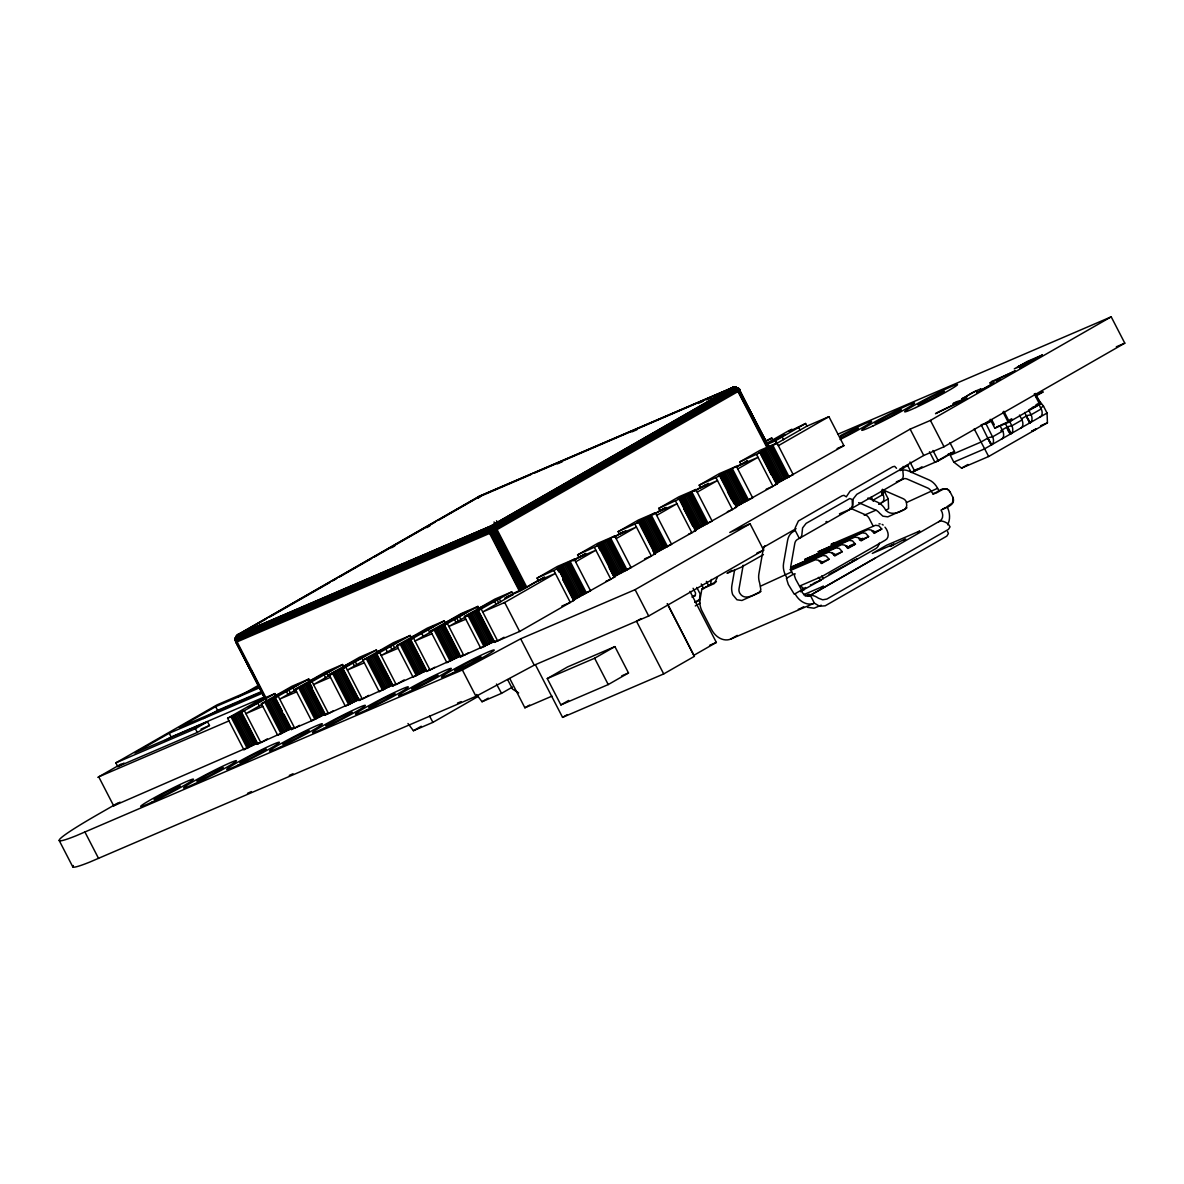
<?xml version="1.0" encoding="UTF-8"?>
<svg xmlns="http://www.w3.org/2000/svg" width="1184" height="1184" viewBox="0 0 1184 1184"><rect width="100%" height="100%" fill="white"/><g stroke="black" fill="none" stroke-linecap="round" stroke-linejoin="round"><path stroke-width="1.5" d="M265.512 699.685L235.868 642.246L235.601 637.392L238.428 634.269L490.842 525.962L732.437 387.538C739.038 385.984 744.973 393.251 732.437 387.538L490.206 526.451L237.2 635.379L235.601 637.392L235.498 640.929L265.823 699.655M265.586 699.7L235.942 642.142L235.394 638.072L238.428 634.269C235.527 634.787 233.751 642.764 237.096 641.861L489.628 533.392L491.02 530.402L738.357 388.826L769.57 447.715M236.741 635.542L236.03 639.256C235.35 647.071 236.548 633.558 235.202 639.493M739.926 390.276L736.063 387.227L732.437 387.538L737.44 387.76L739.837 390.38L737.987 388.115L733.814 387.138L479.061 496.362L237.584 634.831L236.548 636.74M512.494 593.746L524.231 588.404L494.586 530.98L491.36 529.5L490.842 525.962L489.303 527.679L236.43 636.119L235.942 642.142M802.249 589.795L803.24 589.573L802.264 590.239L801.183 589.247L795.604 579.094L794.36 575.513L795.041 573.692L792.984 574.447L791.682 571.902A7.43 5.831 66.8 0 1 790.69 566.84L794.79 543.486A7.43 5.831 66.8 0 1 797.365 539.504L799.318 538.394L795.248 530.491L795.293 527.605L798.386 520.99L842.002 495.83L844.014 495.341L845.465 496.348M768.327 448.588L736.404 387.79L494.261 527.265C484.3 535.035 492.5 520.501 493.077 528.612L495.134 528.271L495.918 529.44L525.948 587.486L524.231 588.404M519.273 590.831L489.628 533.392L490.206 526.451L237.762 634.757L236.016 638.561L488.918 530.639L489.658 528.952L492.44 527.576M265.882 697.642L237.096 641.861C233.041 640.958 237.422 634.742 236.09 636.533M235.335 639.508L236.46 636.992L488.992 528.538C491.982 522.943 489.436 535.168 489.303 527.679L489.199 532.03L491.034 532.756L520.679 590.194M494.586 530.98L496.54 528.73L738.624 389.506L738.032 391.534L497.073 529.618L492.751 531.927L490.146 531.601L490.043 528.182L734.731 388.026L737.44 387.76L738.446 390.01M478.173 498.272C479.357 494.794 483.028 496.052 478.366 497.324L438.42 520.235M525.119 587.93L494.72 530.092L494.527 526.569C486.284 526.614 495.43 525.962 497.073 529.618L526.717 587.057L525.948 587.486M235.276 640.233L236.149 637.525M534.324 473.141L734.332 387.153L739.097 389.136L768.845 448.262M522.396 589.351L492.751 531.927L494.261 527.265L495.134 528.271M235.794 638.354L235.956 641.269L489.199 532.03L236.4 639.922L235.261 638.768L236.282 636.903M745.994 403.581L739.038 389.077M235.527 638.738L489.658 528.952M716.409 581.596L701.86 589.084L700.099 599.119A16.324 12.817 66.8 0 0 700.306 606.252L700.573 607.274A16.324 12.817 66.8 0 0 702.127 611.24L711.599 629.592A17.878 14.03 66.8 0 0 730.898 639.005L814.37 603.159L819.55 606.223L825.233 605.794L946.83 536.115L948.414 533.555L947.526 531.527M710.489 584.704L711.421 579.45M734.672 569.608L731.89 585.473A16.324 12.817 66.8 0 0 732.674 594.634L736.951 599.785L741.909 600.48L759.492 592.592L760.824 589.528L759.669 583.046A16.324 12.817 66.8 0 1 758.885 573.885L762.91 550.974A16.324 12.817 66.8 0 1 764.908 545.75M235.29 638.709L235.72 637.273L235.394 638.62M717.43 577.126L714.485 583.475L701.86 589.084M235.838 637.969L236.43 636.119L235.823 637.362M479.994 496.836L480.956 495.992L479.357 496.303M235.29 640.13L236.104 638.842M235.675 637.821L235.527 637.939M846.19 496.954L850.097 491.182L892.662 466.792L894.675 466.318L896.51 468.302M491.153 528.893L490.812 529.766L491.922 529.204L491.715 527.354L493.077 528.612L491.034 532.756L490.146 531.601L494.971 529.159L493.417 529.189M491.952 527.827L491.922 529.204M236.46 636.992L236.756 636.134L236.001 637.303M489.332 530.462L490.442 527.99M490.516 528.538L491.523 525.8L493.225 525.992L493.373 527.072L494.527 526.569M477.848 498.346L479.254 497.221L478.366 497.324M990.342 420.956L985.917 423.635L993.021 437.799A8.022 4.943 60.2 0 1 992.384 444.222L991.156 445.051L981.181 424.745L985.961 423.783L990.312 421.282M802.826 590.18L800.547 591.748M733.148 387.331L735.397 387.109L733 387.316L479.061 496.362M429.452 669.537L428.386 670.366M613.046 577.481L614.896 576.889L598.571 545.276L596.854 545.706L614.792 535.982L631.102 567.595L620.949 571.961M792.984 574.447L786.428 578.384L788.307 584.467L794.286 594.22L801.154 590.254A7.548 5.92 66.8 0 0 810.3 595.256A18.559 11.455 60.2 0 1 818.455 598.216L822.717 599.8L826.846 599.074L948.443 529.396L950.042 526.836L948.162 523.905A18.559 11.455 60.2 0 0 940.007 520.945L809.057 596.114M808.302 594.945L809.308 594.294L805.224 596.055M822.495 586.805L823.502 586.169L803.566 594.723M918.754 531.646L919.761 531.009L886.505 545.291L872.312 553.416L893.979 544.107C879.52 552.573 912.479 534.62 904.324 539.993A9.309 5.742 60.2 0 0 903.999 540.407M798.297 609.227L798.948 609.124M766.818 447.33L737.499 390.646L736.981 388.9L738.046 388.174L768.416 446.398M327.835 713.286L325.126 715.018L308.802 683.405L311.644 681.51L295.275 689.206L311.584 720.834L322.788 714.411M395.145 684.515L394.568 684.322M735.131 507.359L736.492 507.211L720.168 475.598L718.451 476.22L736.374 466.304L752.698 497.916L737.469 504.458M694.238 530.861L736.492 507.211M1000.85 430.636L1007.081 427.054L1005.423 423.487M1011.092 433.581C1003.129 416.472 1008.546 437.044 1011.639 433.181A8.022 4.943 60.2 0 0 1012.276 426.773L1009.375 420.897M1024.663 412.461L1029.666 422.984L1030.894 422.155A8.022 4.943 60.2 0 0 1031.516 415.732L1028.615 409.856M1039.966 417.094L1041.017 416.354A8.022 4.943 60.2 0 0 1041.654 409.93L1038.753 404.055M938.749 521.789L940.081 520.886M293.07 728.486L294.135 727.657L293.084 727.908M577.037 596.632L590.579 590.831L574.255 559.218L556.199 569.09L558.049 568.498L574.358 600.11L519.643 631.472L494.276 642.364L477.951 610.752L480.793 608.872L464.424 616.568L480.734 648.181L488.74 643.593M361.312 699.034L358.944 700.484L342.635 668.871L345.476 666.977L329.108 674.688L345.417 706.3L358.219 698.96M659.799 549.465L671.639 544.374L655.314 512.761L637.258 522.632L639.108 522.055L655.418 553.668L627.046 569.918L614.126 576.652L597.802 545.04M698.634 526.954L712.161 521.152L695.852 489.525L677.796 499.411L679.631 498.819L695.955 530.432L653.583 554.245L655.418 553.668M462.796 655.448L460.443 656.898L444.118 625.285L446.975 623.391L430.591 631.102L446.916 662.714L459.703 655.374M614.896 576.889L572.523 600.702L574.358 600.11M736.759 388.278L734.302 387.36L737.218 387.982L734.302 387.36L491.626 526.406L494.187 528.02M735.486 388.485L739.29 389.921M727.968 572.671L727.065 573.322L740.962 567.343L763.428 554.63M259.237 743.019L257.461 744.07L241.151 712.457L243.993 710.563L227.609 718.274L243.934 749.886L251.926 745.298M499.204 598.571L501.069 597.254L485.218 605.394L499.204 598.571L500.832 601.738M737.736 468.938L758.012 457.32L741.095 464.587L739.734 461.952L759.995 450.349L776.911 443.082L758.855 452.954L760.705 452.362L777.015 483.99L735.723 506.959M394.553 684.9L392.777 685.95L376.468 654.338L379.309 652.458L362.926 660.154L393.325 642.734L410.241 635.468L411.603 638.102M496.037 641.314L494.276 642.364M768.09 447.182L776.541 443.541L806.94 426.122L828.933 416.679L843.896 445.658L775.18 484.567L777.015 483.99M1031.738 431.094L1032.788 430.488M308.832 682.532L325.156 714.144L314.974 719.369L291.294 729.551L274.969 697.924L277.826 696.044L261.442 703.74L277.766 735.353L287.357 729.862M462.234 655.27L426.61 671.432L410.3 639.819L413.142 637.924L396.758 645.62L413.083 677.233L424.272 670.825M781.943 436.556L784.785 434.661L768.949 442.801L781.943 436.556L783.571 439.723M291.294 729.551L292.27 728.974M426.61 671.432L427.587 670.854M495.193 527.472L736.211 389.107M237.584 634.831L478.958 496.703M238.694 634.787L265.852 619.202M269.049 617.367L329.774 582.543M332.97 580.722L336.167 578.887M339.364 577.052L371.317 558.715M374.514 556.894L435.224 522.07M391.667 547.733L394.864 545.898M426.788 527.62L429.97 525.785M262.271 693.276L169.238 733.236L134.784 752.98L207.511 721.737L209.464 725.511L197.299 732.467L117.793 766.61L115.854 762.851L217.057 704.865L259.34 686.705M259.636 687.741L215.651 706.641L179.361 727.435L262.256 691.826M97.813 777.37L121.094 764.035M237.688 697.213L258.452 685.314M117.793 766.61L124.009 763.058M164.916 740.592L171.177 736.996L264.994 696.71M203.396 718.54L217.59 710.4L261.575 691.515M115.854 762.851L195.36 728.708L207.511 721.737M227.609 718.274L258.008 700.854L274.925 693.587L276.286 696.222L273.09 698.057M241.151 712.457L274.925 693.587M261.442 703.74L291.841 686.32L308.758 679.054L310.119 681.688M261.886 704.48L245.887 713.641L262.804 706.374M274.969 697.924L308.758 679.054M295.275 689.206L325.674 671.787L342.59 664.535L343.952 667.169M297.317 689.029L279.72 699.108L296.636 691.841M300.514 687.194L305.309 684.441M308.802 683.405L342.59 664.535M329.108 674.688L359.507 657.268L376.408 650.001L377.77 652.636M332.748 673.578L313.553 684.589L330.469 677.322M335.945 671.742L340.74 668.99M342.635 668.871L376.408 650.001M363.37 660.879L347.371 670.055L364.287 662.788M366.581 659.059L376.172 653.553M117.542 803.196L101.513 812.372A124.764 6.971 -27.3 0 0 76.22 835.712L462.367 669.981L520.664 638.812L635.098 589.662L750.079 523.772L763.665 550.116L648.699 616.006L534.25 665.156L475.968 696.325L89.821 862.056A124.764 6.971 -27.3 0 1 73.364 865.534M376.468 654.338L410.241 635.468M228.971 720.908L98.731 776.837L113.679 805.816L120.072 802.16M396.758 645.62L427.158 628.201L444.074 620.934L445.436 623.568M398.801 645.443L381.204 655.522L398.12 648.255M402.012 643.608L405.209 641.772M410.3 639.819L444.074 620.934M430.591 631.102L460.99 613.682L477.907 606.415L479.268 609.05M434.232 629.992L415.036 641.003L431.953 633.736M437.429 628.156L440.64 626.321M444.118 625.285L477.907 606.415M765.352 441.691L771.761 438.021L773.122 440.655M464.424 616.568L494.823 599.148L511.74 591.882L513.101 594.516L482.702 611.936L504.68 602.493L519.643 631.472M766.27 443.586L788.677 430.754L792.052 429.304L789.21 431.198L791.045 430.606L805.594 423.487L806.94 426.122M469.663 614.54L448.869 626.469L465.786 619.202M472.86 612.72L476.072 610.885M477.951 610.752L511.74 591.882M766.729 444.548L775.194 440.907L805.594 423.487M503.777 603.011L555.355 573.456L538.439 580.722L537.077 578.088L557.338 566.47L574.255 559.218M575.616 561.852L595.878 550.234L578.961 557.501L577.6 554.867L597.876 543.249L614.792 535.982M616.154 538.616L636.415 527.013L619.498 534.265L618.137 531.631L638.398 520.028L655.314 512.761M656.676 515.395L676.937 503.777L660.036 511.044L658.674 508.41L678.935 496.792L695.852 489.525M697.213 492.159L717.474 480.556L700.558 487.823L699.196 485.188L719.472 473.57L736.374 466.304M537.077 578.088L558.049 568.498M577.6 554.867L598.571 545.276M618.137 531.631L639.108 522.055M658.674 508.41L679.631 498.819M699.196 485.188L720.168 475.598M739.734 461.952L760.705 452.362M526.717 587.057L539.475 579.746M572.982 560.535L580.959 555.962M614.481 536.766L622.458 532.193M652.769 514.818L663.943 508.41M694.268 491.034L700.647 487.379M735.752 467.266L742.131 463.61M544.107 577.289L520.102 591.053L506.574 596.854M572.908 560.787L585.725 553.446M614.526 536.944L622.532 532.356M656.143 513.086L665.748 507.596M694.549 491.079L705.753 484.656M736.167 467.236L747.37 460.813M538.439 580.722L544.67 577.156M578.961 557.501L585.207 553.92M619.498 534.265L625.729 530.698M660.036 511.044L666.266 507.477M700.558 487.823L708.358 483.353M741.095 464.587L747.326 461.02M778.273 445.717L828.933 416.679M267.244 738.949L260.85 742.62L244.526 711.007M299.478 725.348L294.668 728.086L278.358 696.473M333.311 710.814L328.501 713.567L312.191 681.954M368.727 695.363L362.334 699.034L346.024 667.421M388.855 686.261L379.25 691.767L361.771 657.904L365.738 655.374L349.902 663.514L361.771 657.904M404.158 679.927L396.166 684.5L379.842 652.887M434.794 667.228L429.999 669.981L413.675 638.368M468.627 652.695L463.817 655.448L447.508 623.835M504.058 637.244L497.65 640.914L481.34 609.301M899.796 469.204L923.742 455.47L944.033 446.753L1124.8 343.168L1111.199 316.824L930.432 420.409L910.141 429.126L729.773 532.489L750.079 523.772M407.977 723.513L413.423 730.72L421.267 726.236M413.423 730.72L432.93 722.358L478.351 696.325M476.59 694.52L482.036 701.727L488.296 698.131M482.036 701.727L501.528 693.35L512.494 687.06M762.526 547.866L796.048 528.656M899.81 470.063L908.424 465.12M641.106 618.61L636.504 621.245L663.706 673.933L694.372 656.35L667.687 604.121M795.248 530.491L793.295 531.601A16.324 12.817 66.8 0 0 787.597 540.363L783.571 563.273A16.324 12.817 66.8 0 0 785.599 575.394L786.916 577.925M728.885 572.124L731.978 570.348M1035.97 396.033L1043.208 391.889L1037.495 394.346M547.274 678.565L567.536 666.947L614.91 646.612L628.497 672.956L608.236 684.574L560.876 704.909L547.274 678.565L594.634 658.23L614.91 646.612M692.211 596.928L695.112 595.271M912.716 471.632L917.141 469.101M921.996 466.792L914.625 471.025L909.993 462.026M799.703 538.202L850.171 509.283A9.206 5.683 60.2 0 0 852.835 504.606L853.25 498.864L856.816 494.32L900.417 469.5L902.83 470.462L903.274 475.687A9.206 5.683 60.2 0 1 900.639 480.29L902.608 479.194A7.43 5.831 66.8 0 1 907.181 479.076L927.975 488.134A7.43 5.831 66.8 0 1 931.512 491.774C934.96 498.405 943.9 483.59 949.346 490.99M850.571 509.061L901.039 480.142M951.137 453.013L934.931 462.308L929.484 451.77M990.194 419.328L994.782 428.223L998.837 425.9M907.418 465.06L911.251 472.475L938.32 460.857L954.526 451.563L949.938 442.668M881.547 493.861L884.7 492.056L888.237 498.893L888.607 508.691L885.573 510.422M994.782 428.223L1008.309 422.407L1040.736 403.818L1035.378 393.443M694.934 602.197L699.285 599.711M873.289 501.261L872.874 500.284L883.012 494.468L881.355 491.212M695.289 605.942L700.07 603.204M988.448 437.74L980.692 442.18L950.249 455.263L953.786 462.115L961.586 468.124L988.655 456.506L1047.426 422.821L1047.056 413.038L1043.518 406.186L1036.104 396.699M1021.822 418.618L1026.469 415.954M1040.425 407.962L1043.518 406.186M1000.243 426.122L1002.744 431.006L992.606 436.822L987.826 437.784M1019.498 415.081L1021.984 419.98L1011.861 425.781L1007.11 426.817M1041.239 408.939L1031.116 414.755L1026.336 415.717M878.676 504.354L888.237 498.893M509.816 678.595L524.882 707.78L529.662 705.042M1047.056 413.038L984.23 449.032L953.786 462.115M961.586 468.124L967.935 464.483M791.682 571.902L760.542 586.154M932.829 494.32L938.897 490.827L937.595 488.296L906.456 502.534L906.737 505.908L905.405 508.987L887.822 516.86L882.864 516.165L879.505 513.072A7.548 5.92 54 0 0 878.158 511.666L877.803 511.355A7.43 5.831 66.8 0 0 875.938 510.171L858.652 502.638M560.876 704.909L568.675 700.44M789.935 569.608L822.821 555.488L826.136 555.947L829.096 559.233L821.592 563.525L818.632 560.254L815.317 559.78L790.66 570.377M834.824 543.145A5.935 4.662 66.8 0 0 832.426 543.604L831.109 544.359L875.509 525.296L878.824 525.755L881.784 529.041L874.28 533.333L871.32 530.047L868.02 529.588L817.937 551.907L862.337 532.844L865.652 533.303L868.612 536.589L861.108 540.881L858.148 537.595L854.848 537.136L804.765 559.455L849.165 540.392L852.48 540.851L855.44 544.137L847.936 548.429L844.976 545.143L841.661 544.684L791.593 567.003L835.993 547.94L839.308 548.399L842.268 551.685L834.764 555.977L831.804 552.691L828.489 552.232L790.675 568.483M535.375 664.683L562.563 717.371L567.373 714.618M822.17 576.342L884.981 540.348C890.294 537.728 888.044 530.624 884.981 527.191M801.672 589.736L805.564 587.516M942.494 509.253L945.542 507.507M801.302 590.994L820.764 580.264A5.728 3.537 60.2 0 0 818.928 577.822L818.366 577.363M819.446 580.663L875.642 548.71A10.39 8.155 66.8 0 0 879.253 543.145M694.061 655.211L716.35 642.438L689.976 591.349M730.898 639.005L737.262 635.364M795.071 593.746A17.878 14.03 66.8 0 0 814.37 603.159L810.3 595.256L875.228 558.049M821.252 605.202L814.044 608.206L807.503 607.303M492.248 525.681L734.716 387.597M113.679 805.816L258.467 742.768M257.461 744.07L292.3 728.234M325.126 715.018L359.951 699.182M358.944 700.484L392.807 685.092L376.497 653.464M392.777 685.95L426.64 670.558L410.33 638.946M460.443 656.898L495.282 641.062M803.699 606.726L802.145 607.57M292.848 687.638L298.087 684.426L282.251 692.566L292.848 687.638L294.49 690.805M326.68 673.119L331.92 669.892L316.069 678.032L326.68 673.119L328.308 676.271M765.989 440.788L771.761 438.021M428.179 629.518L433.403 626.306L417.567 634.446L428.179 629.518L429.807 632.685M1034.357 430.044L1036.533 428.756L1034.135 429.777M257.698 702.882L264.254 698.96L248.418 707.1L257.698 702.882L259.326 706.049M393.014 644.762L399.57 640.84L383.734 648.98L393.014 644.762L394.642 647.929M459.288 616.42C489.48 599.533 428.46 630.85 459.288 616.42L460.931 619.587M825.914 521.833L826.713 521.463M938.897 490.827C942.257 488.03 948.325 487.556 950.234 492.263M810.448 584.896L811.321 584.452M1033.662 430.399L1031.871 431.242M801.257 608.028L799.614 608.828M998.778 379.916C1005.645 376.852 991.467 383.572 998.334 380.493M490.768 527.294L489.895 527.265M490.043 528.182L489.036 528.641M491.878 530.758L489.466 531.142L489.895 532.504L519.924 590.55M812.994 583.653L814.444 582.972M481.77 495.726L530.935 474.592M557.264 463.906L562.341 461.716M631.886 431.879L636.977 429.688M698.042 403.492L703.133 401.302M706.522 399.852L711.614 397.676M718.407 394.76L721.796 393.295M837.961 434.173L1111.199 316.824M837.132 448.558L843.896 445.658M275.206 695.644L285.374 691.278M309.113 681.096L320.968 675.99M343.005 666.533L351.485 662.892M376.897 651.97L381.988 649.794M410.804 637.421L417.582 634.506M444.696 622.858L453.176 619.217M476.9 609.035L483.679 606.119M310.356 681.126L313.745 679.675M342.487 667.332L349.265 664.416M378.022 652.073L381.396 650.623M445.672 623.021L449.062 621.556M477.818 609.212L482.894 607.037M504.636 598.157L513.101 594.516M200.999 729.137L209.464 725.511M779.694 480.497L793.236 474.695L775.461 440.004M766.196 489.214L772.96 486.313L756.65 454.686M727.361 511.71L732.437 509.534L716.113 477.922M1116.32 346.808L1124.8 343.168M688.526 534.206L691.9 532.756L675.59 501.143M644.599 558.892L651.363 555.992L635.053 524.379M605.764 581.388L610.84 579.213L594.516 547.6M986.006 423.443L991.718 420.986M561.852 606.075L570.303 602.434L553.994 570.821M1032.285 407.459L1040.736 403.818M1029.917 409.057L1036.681 406.142L1036 404.824L1039.049 403.093L1034.283 393.872M1000.524 425.174L1012.364 420.083L1011.684 418.766L1008.65 420.512L1003.884 411.292M900.476 469.19L903.851 467.739L903.17 466.422M947.762 454.464L954.526 451.563M1020.549 428.208L1021.762 427.38A8.022 4.943 60.2 0 0 1022.399 420.971L1021.984 419.98M896.362 481.858L902.948 479.032M1001.294 439.234L1002.522 438.42A8.022 4.943 60.2 0 0 1003.144 431.997L1002.744 431.006M1040.647 425.737L1047.426 422.821M839.441 513.856L850.186 509.238M756.902 553.032L763.665 550.116M881.562 502.697L882.79 501.883A8.022 4.943 60.2 0 0 883.427 495.46L883.012 494.468M864.216 515.188L875.938 510.171M692.27 597.121L695.274 595.818L695.556 593.036L693.099 588.285M906.974 507.758C900.092 512.716 889.095 517.186 884.3 507.877A16.324 12.817 66.8 0 0 877.359 502.12L867.916 498.005M694.964 602.404L699.404 600.495L700.055 593.776L696.784 587.427M873.511 532.578L881.784 529.041M859.406 539.726L862.707 538.306M860.339 540.141L868.612 536.589M849.535 545.854L854.493 543.722M847.167 547.689L855.44 544.137M833.995 555.237L842.268 551.685M820.823 562.785L829.096 559.233M761.06 591.378C754.815 593.998 744.869 601.65 739.763 593.154A7.548 5.92 54 0 1 739.097 591.349L739.008 590.89A7.43 5.831 66.8 0 1 739.068 588.596L743.093 565.686A7.43 5.831 66.8 0 1 743.182 565.256M852.125 561.083L857.453 558.789L829.111 574.344M800.236 585.784L821.607 576.608M815.006 582.572L820.764 580.264M524.882 707.78L551.951 696.148M621.733 675.857L628.497 672.956M709.586 645.339L716.35 642.438M562.563 717.371L663.706 673.933M695.955 530.432L694.579 530.98M326.133 713.715L326.917 713.39M735.368 387.479L736.626 387.479L733.814 387.138L736.093 387.272M734.657 387.05L735.812 387.301M738.402 388.589L739.556 389.654M878.942 523.92L880.156 523.876M737.055 388.456L737.913 388.766M735.338 387.183L737.218 387.982M737.602 388.515L738.357 388.826M523.313 588.892L493.669 531.453L491.552 531.72L521.508 589.795M737.499 390.646L738.683 391.164L738.727 390.291M850.127 508.143L865.386 514.774A7.43 5.831 66.8 0 1 869.278 518.592L873.23 526.244M492.47 525.948L493.358 526.466M882.139 524.394L883.19 525.03M518.636 692.906L512.539 689.088L507.625 679.586M801.183 586.494L802.308 587.353A5.728 3.537 60.2 0 1 804.143 589.78M235.498 640.929L266.208 699.507M737.07 387.834L738.683 389.181M882.583 489.347L884.7 492.056M1030.346 422.54L1026.291 416.058L1029.828 422.91M991.837 444.607L987.796 438.124L991.334 444.977M988.655 456.506L974.21 428.904M496.481 684.056L501.528 693.35M429.57 716.157L432.93 722.358M1002.952 412.032L1008.309 422.407M1007.051 427.084L1010.574 433.936M991.94 420.172L994.323 424.775M930.432 420.409L944.033 446.753M932.962 450.482L938.32 460.857M950.027 491.789L952.957 497.532M910.141 429.126L923.742 455.47M798.49 426.98L800.118 430.132M775.194 440.907L776.541 443.541M772.856 445.406L789.18 477.019M771.879 445.835L788.204 477.448M770.754 446.353L787.079 477.966M769.511 446.96L785.821 478.573M769.245 447.744L739.334 389.669M747.696 406.867L751.929 415.066M753.616 418.352L763.784 438.036M765.471 441.321L767.173 444.607M768.179 447.611L784.489 479.224M766.803 448.322L783.112 479.934M765.426 449.032L781.736 480.645M764.094 449.742L780.404 481.355M762.836 450.423L779.161 482.036M761.712 451.06L778.021 482.672M760.72 451.637L777.044 483.25M760.75 453.709L775.431 482.154M760.72 454.271L771.332 474.828M821.755 575.838L823.25 578.739M732.334 468.627L748.643 500.24M731.357 469.056L747.666 500.669M730.232 469.589L746.542 501.202M728.974 470.181L745.298 501.794M727.642 470.847L743.966 502.46M726.266 471.543L742.59 503.156M724.889 472.253L741.214 503.866M723.557 472.964L739.882 504.576M722.299 473.659L738.624 505.272M721.174 474.296L737.484 505.908M720.198 474.858L736.507 506.471M719.398 475.346L734.08 503.807M727.538 491.73L731.623 499.633M691.796 491.848L708.121 523.461M690.82 492.292L707.144 523.905M689.695 492.81L706.004 524.423M688.452 493.417L704.761 525.03M687.105 494.068L703.429 525.681M685.743 494.764L702.053 526.377M684.367 495.489L700.676 527.102M683.035 496.2L699.344 527.812M681.777 496.88L698.086 528.493M680.637 497.517L696.962 529.13M679.66 498.094L695.985 529.707M678.861 498.582L695.186 530.195M683.745 508.632L692.714 526.022M706.389 581.359L708.432 585.31M701.224 583.949L703.71 588.774M651.259 515.084L667.584 546.697M650.297 515.514L666.607 547.126M649.158 516.032L665.482 547.644M647.914 516.638L664.224 548.251M646.582 517.304L662.892 548.917M645.206 518L661.516 549.613M643.83 518.71L660.154 550.323M642.498 519.421L658.807 551.034M641.24 520.102L657.564 551.714M640.115 520.738L656.424 552.366M639.138 521.315L655.448 552.928M638.339 521.804L654.648 553.416M653.006 550.826L654.634 553.994M667.184 603.662L694.372 656.35M610.737 538.306L627.046 569.918M609.76 538.735L626.07 570.348M635.098 589.662L648.699 616.006M608.635 539.268L624.945 570.88M607.377 539.86L623.702 571.472M606.045 540.526L622.37 572.138M604.669 541.221L620.993 572.834M603.292 541.932L619.617 573.544M601.96 542.642L618.285 574.27M600.717 543.338L617.027 574.95M599.578 543.974L615.902 575.587M598.601 544.536L614.925 576.164M597.787 545.602L600.229 550.338M609.212 567.728L613.282 575.631M570.2 561.542L586.524 593.154M569.223 561.971L585.547 593.584M568.098 562.489L584.422 594.102M566.855 563.096L583.164 594.708M565.523 563.747L581.832 595.36M564.146 564.442L580.456 596.07M562.77 565.168L579.08 596.78M561.438 565.878L577.748 597.491M560.18 566.559L576.504 598.172M559.055 567.195L575.365 598.808M558.064 567.772L574.388 599.385M557.279 568.261L558.907 571.428M562.977 579.331L573.589 599.874M557.25 568.823L558.892 571.99M562.962 579.894L573.574 600.436M594.634 658.23L608.236 684.574M496.51 520.753L498.212 524.038M494.039 521.937L495.741 525.222M492.174 527.087L493.876 530.373M520.664 638.812L534.25 665.156M497.088 599.785L498.716 602.937M494.498 601.176L496.126 604.343M477.981 609.878L494.305 641.491M476.856 610.411L493.18 642.024M475.613 611.003L491.922 642.616M474.281 611.669L490.59 643.282M472.904 612.365L489.214 643.978M471.528 613.075L487.838 644.688M470.196 613.786L486.506 645.413M468.938 614.481L485.248 646.094M467.798 615.118L484.123 646.73M456.58 617.782L458.223 620.934M454.212 618.906L455.84 622.059M444.148 624.412L459.658 654.441M443.023 624.93L459.348 656.543M441.78 625.537L458.09 657.15M440.448 626.203L456.758 657.816M462.367 669.981L475.968 696.325M439.072 626.898L455.381 658.511M437.695 627.609L454.005 659.222M436.363 628.319L452.673 659.932M435.105 629L451.43 660.613M433.98 629.636L450.29 661.264M421.504 632.907L423.132 636.074M409.19 639.464L425.515 671.076M407.947 640.07L424.272 671.683M406.615 640.722L422.925 672.334M405.239 641.417L421.563 673.045M403.862 642.142L420.187 673.755M402.53 642.853L418.855 674.466M401.272 643.534L417.597 675.146M400.148 644.17L416.457 675.783M390.261 646.183L391.889 649.335M385.57 648.388L387.212 651.555M375.372 653.997L391.682 685.61M374.114 654.589L390.439 686.202M372.782 655.255L389.107 686.868M371.406 655.951L387.73 687.564M370.03 656.661L386.354 688.289M368.698 657.386L385.022 688.999M367.454 658.067L383.764 689.68M366.315 658.704L382.639 690.316M355.096 661.368L356.724 664.535M352.714 662.492L354.356 665.66M342.664 667.998L358.989 699.611M341.54 668.516L357.849 700.144M340.282 669.123L356.606 700.736M338.95 669.789L355.274 701.402M337.573 670.484L353.898 702.097M336.212 671.195L352.521 702.808M334.865 671.905L351.189 703.518M333.622 672.586L349.931 704.214M332.482 673.237L348.806 704.85M323.972 674.54L325.6 677.707M309.779 682.828L312.236 687.578M307.707 683.05L324.031 714.662M306.464 683.656L322.773 715.269M305.132 684.308L321.441 715.92M303.755 685.018L320.065 716.631M302.379 685.728L318.688 717.341M301.047 686.439L317.356 718.052M299.789 687.12L316.113 718.732M298.649 687.756L314.974 719.369M288.763 689.769L290.406 692.921M286.188 691.027L287.816 694.194M274.999 697.065L282.354 711.288M283.982 714.44L291.323 728.678M273.874 697.583L290.198 729.196M272.631 698.19L288.94 729.803M271.299 698.841L287.608 730.454M269.922 699.537L286.232 731.15M268.546 700.262L284.856 731.875M247.589 663.025L249.291 666.311M250.978 669.596L255.211 677.796M267.214 700.972L283.524 732.585M265.956 701.653L282.28 733.266M264.831 702.29L281.141 733.902M241.181 711.584L257.49 743.197M240.041 712.117L256.366 743.73M238.798 712.709L255.122 744.322M237.466 713.375L253.79 744.988M236.09 714.07L252.414 745.683M234.713 714.781L251.038 746.394M233.381 715.491L249.706 747.104M232.123 716.187L248.448 747.8M230.998 716.823L247.308 748.436M215.651 706.641L217.59 710.4M195.36 728.708L197.299 732.467M169.238 733.236L171.177 736.996M84.952 832.071L98.553 858.415M59.2 840.522L72.801 866.866M493.373 527.161L495.03 530.388M236.785 642.882L240.929 650.948M242.587 654.175L265.009 697.776M871.217 497.014L872.874 500.284M493.121 530.136L493.669 531.453M235.542 639.197L236.001 640.411M952.735 497.058C956.406 504.902 946.327 507.388 940.984 510.126A7.548 5.92 66.8 0 1 939.992 520.93M906.456 502.534L906.174 501.616A7.548 5.816 79.1 0 0 905.124 500.092L904.798 499.766A7.43 5.831 66.8 0 0 902.933 498.568L882.494 489.673A7.43 5.831 66.8 0 0 882.11 489.525M236.563 642.068L236.03 639.256M953.268 498.523L952.41 503.008L947.067 506.634A17.878 14.03 66.8 0 1 947.6 524.778M839.634 437.074A14.844 0.829 -27.3 0 1 858.37 428.253A14.844 0.829 -27.3 0 1 840.625 438.272M840.655 435.549A29.689 1.658 -27.3 0 1 871.572 421.519A29.689 1.658 -27.3 0 1 840.078 439.516M461.168 701.594A29.689 1.658 -27.3 0 1 457.483 703.089M293.01 773.759A29.689 1.658 -27.3 0 1 289.31 775.416M251.408 791.578A29.689 1.658 -27.3 0 1 247.486 793.369M845.494 545.883A3.049 1.88 60.2 0 1 848.632 547.689M819.15 560.979A3.049 1.88 60.2 0 1 822.288 562.8M858.666 538.335A3.049 1.88 60.2 0 1 861.804 540.141M832.322 553.431A3.049 1.88 60.2 0 1 835.253 554.911M871.838 530.787A3.049 1.88 60.2 0 1 874.976 532.593M937.595 488.296A16.324 12.817 66.8 0 0 929.04 479.92L908.602 471.025A16.324 12.817 66.8 0 0 900.047 470.581M917.644 533.214A9.309 5.742 60.2 0 1 918.192 532.267M799.318 538.365A9.206 5.683 60.2 0 0 801.968 533.762L802.589 527.901L806.141 523.358L849.757 498.538L852.169 499.485L852.406 504.828A9.206 5.683 60.2 0 1 849.772 509.446M807.444 596.011A9.309 5.742 60.2 0 1 808.08 595.182M1042.29 354.993L1029.31 362.437L1014.303 368.875L1027.253 361.46L1042.29 354.993M961.956 398.727L966.958 396.492C963.051 398.076 980.648 386.813 976.696 392.688L994.19 382.92L980.322 390.542L981.092 388.766L976.312 390.735L961.956 398.727M1018.27 366.596L1038.664 356.991L1018.27 366.596M991.955 381.411L989.794 383.113L1015.236 370.858L991.955 381.411M1024.693 365.397L1019.75 367.898L1024.693 365.397M938.646 411.884L935.508 413.675L967.239 398.357L956.095 401.879L952.972 403.67L962.784 400.473L938.646 411.884M923.505 402.826A14.844 0.829 -27.3 0 0 944.255 391.49A14.844 0.829 -27.3 0 0 925.562 400.162A14.844 0.829 -27.3 0 0 923.505 402.826M915.913 407.503A29.689 1.658 -27.3 0 0 957.397 384.815A29.689 1.658 -27.3 0 0 920.012 402.175A29.689 1.658 -27.3 0 0 915.913 407.503M880.541 421.282A14.844 0.829 -27.3 0 0 901.29 409.93A14.844 0.829 -27.3 0 0 882.598 418.618A14.844 0.829 -27.3 0 0 880.541 421.282M872.948 425.944A29.689 1.658 -27.3 0 0 914.433 403.256A29.689 1.658 -27.3 0 0 877.048 420.616A29.689 1.658 -27.3 0 0 872.948 425.944M460.236 668.309A14.844 0.829 -27.3 0 0 480.97 656.972A14.844 0.829 -27.3 0 0 462.293 665.645A14.844 0.829 -27.3 0 0 460.236 668.309M452.628 672.986A29.689 1.658 -27.3 0 0 494.128 650.297A29.689 1.658 -27.3 0 0 456.743 667.658A29.689 1.658 -27.3 0 0 452.628 672.986M417.271 686.764A14.844 0.829 -27.3 0 0 438.021 675.413A14.844 0.829 -27.3 0 0 419.328 684.1A14.844 0.829 -27.3 0 0 417.271 686.764M409.664 691.426A29.689 1.658 -27.3 0 0 451.163 668.753A29.689 1.658 -27.3 0 0 413.778 686.098A29.689 1.658 -27.3 0 0 409.664 691.426M374.307 705.22A14.844 0.829 -27.3 0 0 395.056 693.868A14.844 0.829 -27.3 0 0 376.364 702.556A14.844 0.829 -27.3 0 0 374.307 705.22M366.714 709.882A29.689 1.658 -27.3 0 0 408.199 687.194A29.689 1.658 -27.3 0 0 370.814 704.554A29.689 1.658 -27.3 0 0 366.714 709.882M331.342 723.661A14.844 0.829 -27.3 0 0 352.092 712.324A14.844 0.829 -27.3 0 0 333.4 720.997A14.844 0.829 -27.3 0 0 331.342 723.661M323.75 728.338A29.689 1.658 -27.3 0 0 365.234 705.649A29.689 1.658 -27.3 0 0 327.85 723.01A29.689 1.658 -27.3 0 0 323.75 728.338M288.378 742.116A14.844 0.829 -27.3 0 0 309.128 730.78A14.844 0.829 -27.3 0 0 290.435 739.452A14.844 0.829 -27.3 0 0 288.378 742.116M280.786 746.793A29.689 1.658 -27.3 0 0 322.27 724.105A29.689 1.658 -27.3 0 0 284.885 741.465A29.689 1.658 -27.3 0 0 280.786 746.793M245.414 760.572A14.844 0.829 -27.3 0 0 266.163 749.235A14.844 0.829 -27.3 0 0 247.471 757.908A14.844 0.829 -27.3 0 0 245.414 760.572M237.821 765.234A29.689 1.658 -27.3 0 0 279.306 742.56A29.689 1.658 -27.3 0 0 241.921 759.921A29.689 1.658 -27.3 0 0 237.821 765.234M194.857 783.69A29.689 1.658 -27.3 0 0 236.341 761.001A29.689 1.658 -27.3 0 0 198.956 778.362A29.689 1.658 -27.3 0 0 194.857 783.69M202.449 779.028A14.844 0.829 -27.3 0 0 223.199 767.676A14.844 0.829 -27.3 0 0 204.506 776.364A14.844 0.829 -27.3 0 0 202.449 779.028M159.485 797.468A14.844 0.829 -27.3 0 0 180.234 786.132A14.844 0.829 -27.3 0 0 161.542 794.819A14.844 0.829 -27.3 0 0 159.485 797.468M151.892 802.145A29.689 1.658 -27.3 0 0 193.377 779.457A29.689 1.658 -27.3 0 0 155.992 796.817A29.689 1.658 -27.3 0 0 151.892 802.145"/></g></svg>
